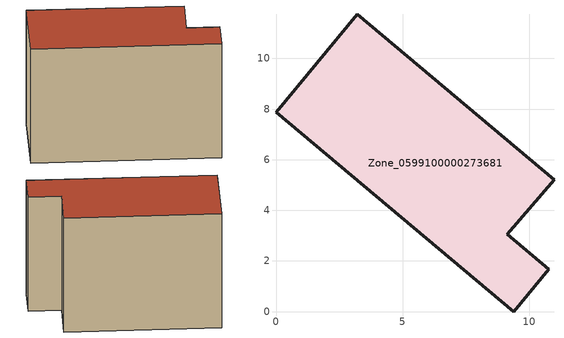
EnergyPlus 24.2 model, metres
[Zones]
Zone_0599100000273681
 floor ground (C_G): 0,7.87 3.22,11.74 10.99,5.21 9.14,3.05 10.79,1.68 9.39,0 z0
 wall outside (C_F): 9.39,0 10.79,1.68 9.14,3.05 10.99,5.21 3.22,11.74 0,7.87 9.39,0 z0:8.4
 roof outside (C_R): 3.22,11.74 0,7.87 9.39,0 10.79,1.68 9.14,3.05 10.99,5.21 z8.4
[BUILDING]
Pand.0599100000273681: North Axis=0; Terrain=City; Loads Convergence Tolerance Value=0.04; Temperature Convergence Tolerance Value=0.4; Solar Distribution=FullExterior; Maximum Number of Warmup Days=25; Minimum Number of Warmup Days=1
[Site:Location]
Rotterdam.The.Hague.AP_ZH_NLD Design_Conditions: Latitude=51.96; Longitude=4.45; Time Zone=1; Elevation=-4.5
[SITE:GROUNDTEMPERATURE:BUILDINGSURFACE]
18, 18, 18, 18, 18, 18, 18, 18, 18, 18, 18, 18
[MATERIAL] Thermal Absorptance=0.9; Solar Absorptance=0.7; Visible Absorptance=0.7
Name | Roughness | Thickness | Conductivity | Density | Specific Heat
G.TI.1946 | MediumSmooth | 0.15 | 1 | 540 | 1210
F.TI.1946 | Rough | 0.3 | 0.857143 | 1920 | 840
R.TI.1946 | MediumRough | 0.2 | 0.1 | 1500 | 1000
[CONSTRUCTION]
C_G: G.TI.1946
C_F: F.TI.1946
C_R: R.TI.1946
[ZONE]
Zone_0599100000273681: Type=1; Multiplier=1; Ceiling Height=Autocalculate; Volume=Autocalculate; Floor Area=autocalculate; Part of Total Floor Area=Yes
[ZONEINFILTRATION:DESIGNFLOWRATE]
Infil_Zone_0599100000273681: Zone or ZoneList or Space or SpaceList=Zone_0599100000273681; Schedule=AlwaysOn; Design Flow Rate Calculation Method=Flow/Area; Flow Rate per Floor Area=0.003; Constant Term Coefficient=1; Temperature Term Coefficient=0; Velocity Term Coefficient=0; Velocity Squared Term Coefficient=0
[HVACTEMPLATE:ZONE:IDEALLOADSAIRSYSTEM]
Zone_0599100000273681: Maximum Heating Supply Air Temperature=50; Minimum Cooling Supply Air Temperature=13; Maximum Heating Supply Air Humidity Ratio=0.0156; Minimum Cooling Supply Air Humidity Ratio=0.0077; Heating Limit=NoLimit; Cooling Limit=NoLimit; Dehumidification Control Type=ConstantSensibleHeatRatio; Cooling Sensible Heat Ratio=0.7; Dehumidification Setpoint=60; Humidification Control Type=None; Humidification Setpoint=30; Outdoor Air Method=None; Outdoor Air Flow Rate per Person=0.00944; Outdoor Air Flow Rate per Zone Floor Area=0; Outdoor Air Flow Rate per Zone=0; Demand Controlled Ventilation Type=None; Outdoor Air Economizer Type=NoEconomizer; Heat Recovery Type=None; Sensible Heat Recovery Effectiveness=0.7; Latent Heat Recovery Effectiveness=0.65
[ZONECONTROL:THERMOSTAT]
ThermostatControl_Zone_0599100000273681: Zone or ZoneList=Zone_0599100000273681; Control Type Schedule=DualSetpointControlType; Control 1=Thermostat_Zone_0599100000273681; Temperature Difference Between Cutout And Setpoint=0
[THERMOSTATSETPOINT:DUALSETPOINT]
Thermostat_Zone_0599100000273681: Heating Setpoint Temperature Schedule=HeatingSetpoint_Zone_0599100000273681; Cooling Setpoint Temperature Schedule=CoolingSetpoint_Zone_0599100000273681
[SCHEDULE:COMPACT]
HeatingSetpoint_Zone_0599100000273681: Through: 12/31, For: AllDays, Until: 24:00, 21
CoolingSetpoint_Zone_0599100000273681: Through: 12/31, For: AllDays, Until: 24:00, 24
DualSetpointControlType: Through: 12/31, For: AllDays, Until: 24:00, 4
AlwaysOn: Through: 12/31, For: AllDays, Until: 24:00, 1
